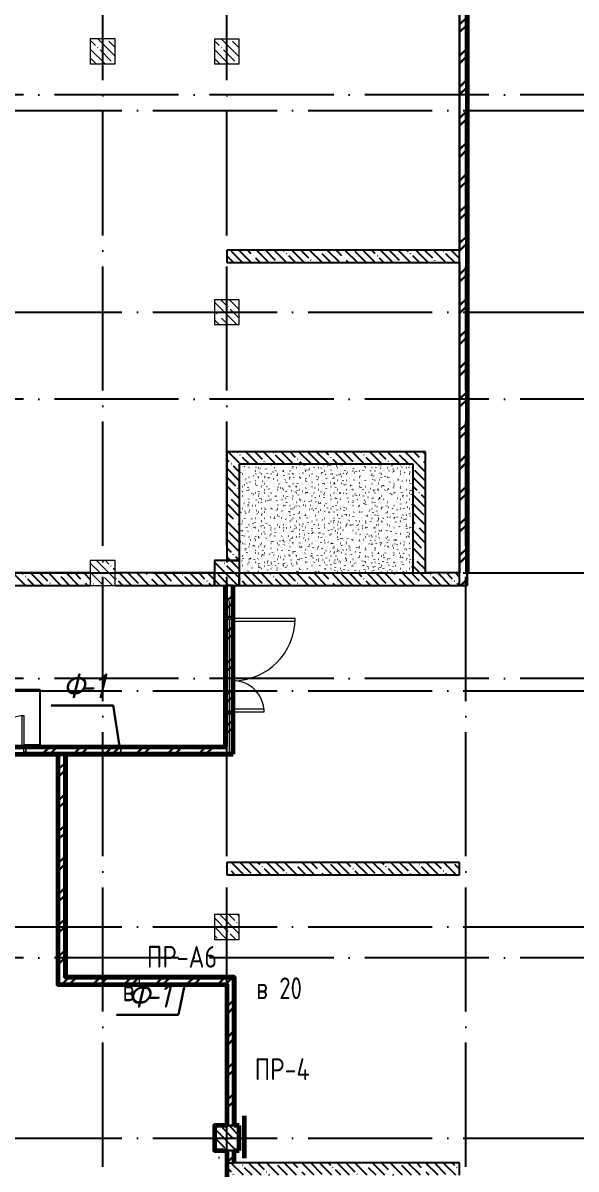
# Model space of a CAD drawing. Header units: millimetres. Extents: x -592259 to 288321, y -552984 to 293768.
# Drawn here: x 144213 to 153125, y 133611 to 152070 of the extents above; entities that cross this region are included whole.
import ezdxf

# ---------------------------------------------------------------- set-up
doc = ezdxf.new("R2010")
doc.units = ezdxf.units.MM
doc.linetypes.add('ADSK_Линия сетки', pattern=[2500, 2000, -250, 0, -250])
for name, color, linetype, lineweight in [('0) Расчет', 250, 'Continuous', 60), ('0.2) Кирпич', 30, 'Continuous', 30), ('2.1)Фарх 2 выполн.', 160, 'Continuous', 30), ('3) Перемычки готовы', 3, 'Continuous', 30), ('4.1.3) Штук  3.1 вып по кирп подвал.', 6, 'Continuous', 60), ('5.2) ЧН-25 подвал 3.1 вып', 160, 'Continuous', 60), ('A-DETL', 250, 'Continuous', 5), ('A-DETL-GENF-1', 250, 'Continuous', 5), ('A-DOOR', 250, 'Continuous', 5), ('A-DOOR-1', 250, 'Continuous', 13), ('A-DOOR-FRAM', 250, 'Continuous', 5), ('A-FLOR-1', 250, 'Continuous', 5), ('A-GENM-1', 250, 'Continuous', 5), ('A-WALL-1', 250, 'Continuous', 50), ('A-WALL-2', 250, 'Continuous', 5), ('A-WALL-3', 250, 'Continuous', 13), ('G-ANNO-SYMB-3', 250, 'Continuous', 9), ('I-WALL-1', 250, 'Continuous', 5), ('S-COLS-1', 250, 'Continuous', 5), ('S-COLS-2', 250, 'Continuous', 5), ('Оси-1', 250, 'ADSK_Линия сетки', 9)]:
    doc.layers.add(name, color=color, linetype=linetype, lineweight=lineweight)
doc.styles.add('GOST Common_2', font='', dxfattribs={"width": 0.8, "height": 350})
doc.styles.add('ISOCPEUR_I', font='isocpeui.ttf', dxfattribs={"width": 0.9, "height": 12.5})
doc.styles.add('ISOCPEUR_I_1', font='ГОСТ тип А.ttf', dxfattribs={"height": 2500})
doc.styles.get('GOST Common_2').set_extended_font_data('GOST Common')
pattern_1 = [(135, (10997.54, 114885.93), (-142.5612, -142.5612), []), (135, (11140.1, 114885.93), (-142.5612, -142.5612), [252.016, -50.403, 3.353, -47.05])]
pattern_2 = [(45, (10997.54, 114885.93), (-251.4472, 251.4472), []), (45, (10997.54, 115266.93), (-251.4472, 251.4472), [])]

# ---------------------------------------------------------------- blocks, each defined once
blk = doc.blocks.new('Дверь_СКБ_2Ст - СОШ_Дв_1570_1550_x2100h _пр_ завертка-35617996-АР1_Кладочный план подвала_ Блок 2_ 3')
at = {"layer": 'A-DOOR'}
h = blk.add_hatch(dxfattribs=at)
h.set_pattern_fill('FP_10', color=256, style=0, pattern_type=2)
h.set_pattern_definition([(135, (1501.41, 124.685), (-14.14214, -14.14214), []), (225, (1501.41, 124.685), (14.14214, -14.14214), [])])
h.paths.add_polyline_path([(797.5, 60), (787.5, 60), (787.5, -60), (797.5, -60)])
at = {"layer": 'A-DOOR-FRAM'}
h = blk.add_hatch(dxfattribs=at)
h.set_pattern_fill('FP_11', color=256, style=0, pattern_type=2)
h.set_pattern_definition([(45, (-621.384, 124.685), (-14.1421, 14.1421), []), (135, (-621.384, 124.685), (-14.1421, -14.1421), [])])
h.paths.add_polyline_path([(-762.5, 60), (-772.5, 60), (-772.5, -60), (-762.5, -60)])
at = {"layer": 'A-DOOR'}
for centre, radius, start, end in [((-737.5, 60), 1000, 0, 90), ((762.5, 60), 500, 90, 180)]:
    blk.add_arc(centre, radius, start, end, dxfattribs=at)
at = {"layer": 'A-DOOR-1'}
for p, q in [((-737.5, 1060), (-737.5, 60)), ((-697.5, 1060), (-737.5, 1060)), ((-697.5, 60), (-697.5, 1060)), ((762.5, 560), (722.5, 560)), ((722.5, 560), (722.5, 60)), ((762.5, 60), (762.5, 560)), ((-737.5, 60), (-697.5, 60)), ((722.5, 60), (762.5, 60))]:
    blk.add_line(p, q, dxfattribs=at)
at = {"layer": 'A-DOOR-FRAM'}
for p, q in [((-747.5, 68), (-817.5, 68)), ((-817.5, 68), (-817.5, 60)), ((-817.5, 60), (-747.5, 60)), ((-762.5, 60), (-772.5, 60)), ((-772.5, 60), (-772.5, -60)), ((-737.5, 60), (-762.5, 60)), ((-762.5, 60), (-762.5, -20)), ((-762.5, -60), (-762.5, 60)), ((-747.5, 60), (-747.5, 68)), ((-737.5, 20), (-737.5, 60)), ((-727.5, 20), (-737.5, 20)), ((-727.5, -20), (-727.5, 20)), ((762.5, 20), (752.5, 20)), ((752.5, 20), (752.5, -20)), ((762.5, 60), (762.5, 20)), ((787.5, 60), (762.5, 60)), ((842.5, 68), (772.5, 68)), ((772.5, 68), (772.5, 60)), ((772.5, 60), (842.5, 60)), ((787.5, -20), (787.5, 60)), ((797.5, 60), (787.5, 60)), ((787.5, 60), (787.5, -60)), ((797.5, -60), (797.5, 60)), ((842.5, 60), (842.5, 68)), ((-747.5, -60), (-817.5, -60)), ((-817.5, -60), (-817.5, -68)), ((-817.5, -68), (-747.5, -68)), ((-772.5, -60), (-762.5, -60)), ((-762.5, -20), (-727.5, -20)), ((-747.5, -20), (-762.5, -20)), ((-762.5, -20), (-762.5, -60)), ((-762.5, -60), (-747.5, -60)), ((-747.5, -60), (-747.5, -20)), ((-747.5, -68), (-747.5, -60)), ((752.5, -20), (787.5, -20)), ((787.5, -20), (772.5, -20)), ((772.5, -20), (772.5, -60)), ((772.5, -60), (787.5, -60)), ((842.5, -60), (772.5, -60)), ((772.5, -60), (772.5, -68)), ((772.5, -68), (842.5, -68)), ((787.5, -60), (787.5, -20)), ((787.5, -60), (797.5, -60)), ((842.5, -68), (842.5, -60))]:
    blk.add_line(p, q, dxfattribs=at)
blk = doc.blocks.new('BSC_Колонна _Прямоугольная - 400x400-V10-АР1_Кладочный план подвала_ Блок 2_ 3')
at = {"layer": 'S-COLS-2'}
h = blk.add_hatch(dxfattribs=at)
h.set_pattern_fill('FP_22', color=256, style=0, pattern_type=2)
h.set_pattern_definition([(135, (-136500, -36724.94), (-142.5612, -142.5612), []), (135, (-136357.44, -36724.94), (-142.5612, -142.5612), [252.016, -50.403, 3.353, -47.05])])
h.paths.add_polyline_path([(-200, -200), (200, -200), (200, 200), (-200, 200)])
at = {"layer": 'S-COLS-1'}
for p, q in [((200, 200), (-200, 200)), ((-200, 200), (-200, -200)), ((200, -200), (200, 200)), ((-200, -200), (200, -200))]:
    blk.add_line(p, q, dxfattribs=at)
blk = doc.blocks.new('BSC_Колонна _Прямоугольная - 400x400-V31-АР1_Кладочный план подвала_ Блок 2_ 3')
at = {"layer": 'S-COLS-2'}
h = blk.add_hatch(dxfattribs=at)
h.set_pattern_fill('FP_43', color=256, style=0, pattern_type=2)
h.set_pattern_definition([(135, (-136500, -32525), (-142.5612, -142.5612), []), (135, (-136357.44, -32525), (-142.5612, -142.5612), [252.016, -50.403, 3.353, -47.05])])
h.paths.add_polyline_path([(-200, -200), (200, -200), (200, 200), (-200, 200)])
at = {"layer": 'S-COLS-1'}
for p, q in [((200, 200), (-200, 200)), ((-200, 200), (-200, -200)), ((200, -200), (200, 200)), ((-200, -200), (200, -200))]:
    blk.add_line(p, q, dxfattribs=at)
blk = doc.blocks.new('BSC_Колонна _Прямоугольная - 400x400-V39-АР1_Кладочный план подвала_ Блок 2_ 3')
at = {"layer": 'S-COLS-2'}
h = blk.add_hatch(dxfattribs=at)
h.set_pattern_fill('FP_51', color=256, style=0, pattern_type=2)
h.set_pattern_definition([(135, (-136500, -22625), (-142.5612, -142.5612), []), (135, (-136357.44, -22625), (-142.5612, -142.5612), [252.016, -50.403, 3.353, -47.05])])
h.paths.add_polyline_path([(-200, -200), (200, -200), (200, 200), (-200, 200)])
at = {"layer": 'S-COLS-1'}
for p, q in [((200, 200), (-200, 200)), ((-200, 200), (-200, -200)), ((200, -200), (200, 200)), ((-200, -200), (200, -200))]:
    blk.add_line(p, q, dxfattribs=at)
blk = doc.blocks.new('BSC_Колонна _Прямоугольная - 400x400-V75-АР1_Кладочный план подвала_ Блок 2_ 3')
at = {"layer": 'S-COLS-2'}
h = blk.add_hatch(dxfattribs=at)
h.set_pattern_fill('FP_87', color=256, style=0, pattern_type=2)
h.set_pattern_definition([(135, (-134500, -28325), (-142.5612, -142.5612), []), (135, (-134357.44, -28325), (-142.5612, -142.5612), [252.016, -50.403, 3.353, -47.05])])
h.paths.add_polyline_path([(-200, -200), (200, -200), (200, 200), (-200, 200)])
at = {"layer": 'S-COLS-1'}
for p, q in [((200, 200), (-200, 200)), ((-200, 200), (-200, -200)), ((200, -200), (200, 200)), ((-200, -200), (200, -200))]:
    blk.add_line(p, q, dxfattribs=at)
blk = doc.blocks.new('BSC_Колонна _Прямоугольная - 400x400-V76-АР1_Кладочный план подвала_ Блок 2_ 3')
at = {"layer": 'S-COLS-2'}
h = blk.add_hatch(dxfattribs=at)
h.set_pattern_fill('FP_88', color=256, style=0, pattern_type=2)
h.set_pattern_definition([(135, (-134500, -36725.02), (-142.5612, -142.5612), []), (135, (-134357.44, -36725.02), (-142.5612, -142.5612), [252.016, -50.403, 3.353, -47.05])])
h.paths.add_polyline_path([(-200, -200), (200, -200), (200, 200), (-200, 200)])
at = {"layer": 'S-COLS-1'}
for p, q in [((200, 200), (-200, 200)), ((-200, 200), (-200, -200)), ((200, -200), (200, 200)), ((-200, -200), (200, -200))]:
    blk.add_line(p, q, dxfattribs=at)
blk = doc.blocks.new('Ом_Перемычка из уголков - A1-0_79-32788947-АР1_Кладочный план подвала_ Блок 2_ 3')
at = {"layer": 'A-GENM-1'}
blk.add_line((-520, 0), (770, 0), dxfattribs=at)
blk = doc.blocks.new('Ом_Перемычка из уголков - A1-1_57 63x100x6-34134793-АР1_Кладочный план подвала_ Блок 2_ 3')
at = {"layer": 'A-GENM-1'}
for p, q in [((-910, 0), (-660, 0)), ((-615, 0), (865, 0)), ((910, 0), (1160, 0))]:
    blk.add_line(p, q, dxfattribs=at)
blk = doc.blocks.new('ADSK_КолоннаНесущая_Швеллер_Гнутый_ГОСТ 8278-83 - 140х60х5_таб_1-32331390-АР1_Кладочный план подвала_ Блок 2_ 3')
at = {"layer": 'S-COLS-1'}
for p, q in [((-16.2, 58), (-16.2, -58)), ((-11.2, -58), (-11.2, 58)), ((43.8, 70), (-4.2, 70)), ((-4.2, 65), (43.8, 65)), ((43.8, 65), (43.8, 70)), ((43.8, -65), (-4.2, -65)), ((-4.2, -70), (43.8, -70)), ((43.8, -70), (43.8, -65))]:
    blk.add_line(p, q, dxfattribs=at)
for centre, radius, start, end in [((-4.2, 58), 12, 90, 180), ((-4.2, 58), 7, 90, 180), ((-4.2, -58), 12, 180, 270), ((-4.2, -58), 7, 180, 270)]:
    blk.add_arc(centre, radius, start, end, dxfattribs=at)

msp = doc.modelspace()

# ---------------------------------------------------------------- hatches: boundary and pattern name
at = {"layer": '0.2) Кирпич'}
h = msp.add_hatch(dxfattribs=at)
h.set_pattern_fill('FP_2', color=256, style=0, pattern_type=2)
h.set_pattern_definition(pattern_2)
h.paths.add_polyline_path([(151247.5374, 143010.9262), (151367.5374, 143010.9262), (151367.5374, 157385.9267), (151247.5374, 157385.9267), (151247.5374, 143210.9262)])
h = msp.add_hatch(dxfattribs=at)
h.set_pattern_fill('FP_2', color=256, style=0, pattern_type=2)
h.set_pattern_definition(pattern_2)
h.paths.add_polyline_path([(147597.5374, 140410.9271), (147597.5374, 142510.9262), (147477.5374, 142510.9262), (147477.5374, 140410.9271)])
h.paths.add_polyline_path([(147597.5374, 142510.9262), (147597.5374, 143010.9262), (147477.5374, 143010.9262), (147477.5374, 142510.9262)])
h = msp.add_hatch(dxfattribs=at)
h.set_pattern_fill('FP_2', color=256, style=0, pattern_type=2)
h.set_pattern_definition(pattern_2)
h.paths.add_polyline_path([(144267.5374, 140290.9271), (147597.5374, 140290.9271), (147597.5374, 140410.9271), (144267.5374, 140410.9271)])
h.paths.add_polyline_path([(142697.5374, 140290.9271), (142697.5374, 140410.9271), (127827.538, 140410.9271), (127827.538, 140290.9271), (142652.5374, 140290.9271)])
h.paths.add_polyline_path([(126257.538, 140290.9271), (126257.538, 140410.9271), (124847.538, 140410.9271), (124847.538, 140290.9271), (126212.538, 140290.9271)])
h = msp.add_hatch(dxfattribs=at)
h.set_pattern_fill('FP_2', color=256, style=0, pattern_type=2)
h.set_pattern_definition(pattern_2)
h.paths.add_polyline_path([(144897.5374, 136580.9271), (144897.5374, 140290.9271), (144777.5374, 140290.9271), (144777.5374, 136580.9271)])
h = msp.add_hatch(dxfattribs=at)
h.set_pattern_fill('FP_2', color=256, style=0, pattern_type=2)
h.set_pattern_definition(pattern_2)
h.paths.add_polyline_path([(147497.5374, 136580.9271), (147497.5374, 136700.9271), (144897.5374, 136700.9271), (144897.5374, 136580.9271), (146194.2262, 136580.9271)])
h = msp.add_hatch(dxfattribs=at)
h.set_pattern_fill('FP_2', color=256, style=0, pattern_type=2)
h.set_pattern_definition(pattern_2)
h.paths.add_polyline_path([(147617.5374, 133710.9262), (147617.5374, 133910.9267), (147497.5374, 133910.9267), (147497.5374, 133710.9262)])
h.paths.add_polyline_path([(147497.5374, 134310.9267), (147617.5374, 134310.9267), (147617.5374, 136700.9271), (147497.5374, 136700.9271), (147497.5374, 134419.608)])
at = {"layer": 'A-DETL-GENF-1', "lineweight": -2}
h = msp.add_hatch(dxfattribs=at)
h.set_pattern_fill('FP_123', color=256, style=0, pattern_type=2)
h.set_pattern_definition([(0, (10997.537, 114885.926), (203.2, 50.8), [3.353, -149.047, 3.353, -149.047, -812.8]), (0, (10997.537, 114885.926), (203.2, 50.8), [-304.8, 3.353, -301.447, 3.353, -149.047, -355.6]), (0, (10997.537, 114885.926), (203.2, 50.8), [-762, 3.353, -98.247, 3.353, -250.647]), (120, (11073.737, 114911.326), (-145.59409, 150.576362), [3.353, -149.047, 3.353, -149.047, -812.8]), (120, (11073.737, 114911.326), (-145.59409, 150.576362), [-304.8, 3.353, -301.447, 3.353, -149.047, -355.6]), (120, (11073.737, 114911.326), (-145.59409, 150.576362), [-762, 3.353, -98.247, 3.353, -250.647]), (240, (11099.137, 115012.926), (-57.60591, -201.376362), [3.353, -149.047, 3.353, -149.047, -812.8]), (240, (11099.137, 115012.926), (-57.60591, -201.376362), [-304.8, 3.353, -301.447, 3.353, -149.047, -355.6]), (240, (11099.137, 115012.926), (-57.60591, -201.376362), [-762, 3.353, -98.247, 3.353, -250.647])])
h.paths.add_polyline_path([(147697.5374, 143210.9266), (150497.5374, 143210.9266), (150497.5374, 144960.9266), (147697.5374, 144960.9266)])
at = {"layer": 'I-WALL-1', "lineweight": -2}
h = msp.add_hatch(dxfattribs=at)
h.set_pattern_fill('FP_1', color=256, style=0, pattern_type=2)
h.set_pattern_definition(pattern_1)
h.paths.add_polyline_path([(151247.5374, 148210.894), (151247.5374, 148410.894), (147497.5374, 148410.894), (147497.5374, 148210.894), (148887.4224, 148210.894)])
h = msp.add_hatch(dxfattribs=at)
h.set_pattern_fill('FP_1', color=256, style=0, pattern_type=2)
h.set_pattern_definition(pattern_1)
h.paths.add_polyline_path([(150497.5374, 144960.9266), (150697.5374, 144960.9266), (150697.5374, 145160.9266), (147497.5374, 145160.9266), (147497.5374, 144960.9266), (148887.4224, 144960.9266)])
h = msp.add_hatch(dxfattribs=at)
h.set_pattern_fill('FP_1', color=256, style=0, pattern_type=2)
h.set_pattern_definition(pattern_1)
h.paths.add_polyline_path([(147697.5374, 143410.9266), (147697.5374, 144960.9266), (147497.5374, 144960.9266), (147497.5374, 143410.9266)])
h = msp.add_hatch(dxfattribs=at)
h.set_pattern_fill('FP_1', color=256, style=0, pattern_type=2)
h.set_pattern_definition(pattern_1)
h.paths.add_polyline_path([(150497.5374, 143210.9266), (150697.5374, 143210.9266), (150697.5374, 144960.9266), (150497.5374, 144960.9266)])
h = msp.add_hatch(dxfattribs=at)
h.set_pattern_fill('FP_1', color=256, style=0, pattern_type=2)
h.set_pattern_definition(pattern_1)
h.paths.add_polyline_path([(141947.5374, 143010.9262), (145297.5256, 143010.9266), (145297.5256, 143210.9262), (141947.5384, 143210.9262)])
h = msp.add_hatch(dxfattribs=at)
h.set_pattern_fill('FP_1', color=256, style=0, pattern_type=2)
h.set_pattern_definition(pattern_1)
h.paths.add_polyline_path([(147297.5374, 143010.9262), (147297.5374, 143210.9262), (145697.5386, 143210.9262), (145697.5386, 143010.9266)])
h = msp.add_hatch(dxfattribs=at)
h.set_pattern_fill('FP_1', color=256, style=0, pattern_type=2)
h.set_pattern_definition(pattern_1)
h.paths.add_polyline_path([(150497.5374, 143010.9262), (151247.5374, 143010.9262), (151247.5374, 143210.9262), (147697.5374, 143210.9262), (147697.5374, 143010.9262), (148887.4224, 143010.9262)])
h = msp.add_hatch(dxfattribs=at)
h.set_pattern_fill('FP_1', color=256, style=0, pattern_type=2)
h.set_pattern_definition(pattern_1)
h.paths.add_polyline_path([(151247.5155, 138350.9262), (151247.5155, 138550.9262), (147497.5374, 138550.9262), (147497.5374, 138350.9262), (148887.4224, 138350.9262)])
h = msp.add_hatch(dxfattribs=at)
h.set_pattern_fill('FP_1', color=256, style=0, pattern_type=2)
h.set_pattern_definition(pattern_1)
h.paths.add_polyline_path([(151247.5374, 133510.9262), (151247.5374, 133710.9262), (147497.5374, 133710.9262), (147497.5374, 133510.9262), (148887.4224, 133510.9262)])
at = {"layer": 'S-COLS-2', "lineweight": -2}
h = msp.add_hatch(dxfattribs=at)
h.set_pattern_fill('FP_1', color=256, style=0, pattern_type=2)
h.set_pattern_definition(pattern_1)
h.paths.add_polyline_path([(147297.5384, 143010.9266), (147697.5384, 143010.9266), (147697.5374, 143410.9266), (147297.5384, 143410.9266)])
h = msp.add_hatch(dxfattribs=at)
h.set_pattern_fill('FP_1', color=256, style=0, pattern_type=2)
h.set_pattern_definition(pattern_1)
h.paths.add_polyline_path([(147297.5384, 133910.9267), (147697.5384, 133910.9267), (147697.5384, 134310.9267), (147297.5384, 134310.9267)])

# ---------------------------------------------------------------- linework, layer by layer
at = {"layer": '0) Расчет'}
for points in [[(151367.5374, 157385.9267), (151367.5374, 143202.7257)], [(147477.5374, 143010.9266), (147477.5374, 140410.9271)], [(147597.5374, 140290.9271), (144267.5374, 140290.9271)], [(144897.5374, 140290.9271), (144897.5374, 136700.9271), (147617.5374, 136700.9271), (147617.5374, 134310.9267)], [(147617.5374, 133710.9262), (147617.5374, 133910.9267)]]:
    msp.add_lwpolyline(points, dxfattribs=at)
at = {"layer": '0.2) Кирпич'}
for p, q in [((151247.5374, 157385.9267), (151247.5374, 148410.894)), ((151367.5374, 143010.9262), (151367.5374, 157385.9267)), ((151247.5374, 148210.894), (151247.5374, 143210.9262)), ((147477.5374, 140410.9271), (147477.5374, 143010.9266)), ((147597.5374, 140290.9271), (147597.5374, 143010.9262)), ((147477.5374, 140895.9262), (147477.5374, 140410.9271)), ((147477.5374, 140410.9271), (144312.5374, 140410.9271)), ((144777.5374, 140290.9271), (144777.5374, 136580.9271)), ((144897.5374, 140290.9271), (147597.5374, 140290.9271)), ((144897.5374, 136700.9271), (144897.5374, 140290.9271)), ((147617.5374, 136700.9271), (144897.5374, 136700.9271)), ((147617.5374, 134310.9267), (147617.5374, 136700.9271)), ((144777.5374, 136580.9271), (147497.5374, 136580.9271)), ((147497.5374, 136580.9271), (147497.5374, 134310.9267)), ((147497.5374, 133910.9267), (147497.5374, 133710.9262)), ((147617.5374, 133710.9262), (147617.5374, 133910.9267))]:
    msp.add_line(p, q, dxfattribs=at)
at = {"layer": '2.1)Фарх 2 выполн.'}
for p, q in [((144668.1714, 141076.4857), (145668.1714, 141076.4857)), ((145766.3192, 140419.2405), (145668.1714, 141079.6296)), ((146816.3186, 136566.4365), (146718.1708, 136097.7421)), ((145718.1708, 136094.5983), (146718.1708, 136094.5983))]:
    msp.add_line(p, q, dxfattribs=at)
at = {"layer": '4.1.3) Штук  3.1 вып по кирп подвал.'}
for p, q in [((147477.5374, 140410.9271), (147477.5374, 143010.9262)), ((147597.5374, 140290.9271), (147597.5374, 143010.9262)), ((124847.538, 140410.9271), (147477.5374, 140410.9271)), ((144897.5374, 136700.9271), (144897.5374, 140290.9271)), ((144897.5374, 140290.9271), (147597.5374, 140290.9271)), ((147617.5374, 136700.9271), (144897.5374, 136700.9271)), ((147617.5374, 134310.9267), (147617.5374, 136700.9271)), ((147617.5374, 133710.9262), (147617.5374, 133910.9267))]:
    msp.add_line(p, q, dxfattribs=at)
at = {"layer": '4.1.3) Штук  3.1 вып по кирп подвал.', "color": 3}
for p, q in [((147697.5384, 134310.9267), (147617.5374, 134310.9267)), ((147697.5384, 133910.9267), (147697.5384, 134310.9267)), ((147617.5374, 133910.9267), (147697.5384, 133910.9267))]:
    msp.add_line(p, q, dxfattribs=at)
at = {"layer": '4.1.3) Штук  3.1 вып по кирп подвал.', "color": 2}
msp.add_lwpolyline([(147784.5632, 133789.0925), (147784.5632, 134468.2688)], dxfattribs=at)
at = {"layer": '5.2) ЧН-25 подвал 3.1 вып'}
msp.add_lwpolyline([(132117.5374, 140290.9271), (144777.5374, 140290.9271), (144777.5374, 136580.9271), (147497.5374, 136580.9271), (147497.5374, 134310.9267), (147297.5384, 134310.9267), (147297.5384, 133910.9267), (147497.5374, 133910.9267), (147497.5384, 131010.9262)], dxfattribs=at)
at = {"layer": 'A-DETL', "lineweight": -2}
for p, q in [((147697.5374, 144960.9266), (147697.5374, 143210.9266)), ((150497.5374, 144960.9266), (147697.5374, 144960.9266)), ((150497.5374, 143210.9266), (150497.5374, 144960.9266)), ((147697.5374, 143210.9266), (150497.5374, 143210.9266))]:
    msp.add_line(p, q, dxfattribs=at)
at = {"layer": 'A-FLOR-1', "lineweight": -2}
for p, q in [((142772.5374, 141335.9271), (144482.5374, 141335.9271)), ((144482.5374, 141335.9271), (144482.5374, 140435.9271)), ((144482.5374, 140435.9271), (144232.5374, 140435.9271))]:
    msp.add_line(p, q, dxfattribs=at)
at = {"layer": 'A-WALL-1', "lineweight": -2}
for p, q in [((151247.5374, 148410.894), (147497.5374, 148410.894)), ((147497.5374, 148410.894), (147497.5374, 148210.894)), ((147497.5374, 148210.894), (151247.5374, 148210.894)), ((150697.5374, 145160.9266), (147497.5374, 145160.9266)), ((147497.5374, 145160.9266), (147497.5374, 143410.9266)), ((150697.5374, 143210.9262), (150697.5374, 145160.9266)), ((145297.5256, 143210.9262), (141947.5384, 143210.9262)), ((147297.5374, 143210.9262), (145697.5386, 143210.9262)), ((147297.5374, 143010.9262), (147297.5374, 143210.9262)), ((147697.5374, 143210.9262), (147697.5374, 143010.9262)), ((151247.5374, 143210.9262), (150697.5374, 143210.9262)), ((141947.5384, 143010.9262), (145297.5256, 143010.9262)), ((145697.5386, 143010.9262), (147297.5374, 143010.9262)), ((147697.5374, 143010.9262), (151247.5374, 143010.9262)), ((151247.5155, 138550.9262), (147497.5374, 138550.9262)), ((147497.5374, 138550.9262), (147497.5374, 138350.9262)), ((151247.5155, 138350.9262), (151247.5155, 138550.9262)), ((147497.5374, 138350.9262), (151247.5155, 138350.9262)), ((147497.5374, 133710.9262), (147497.5374, 133510.9262)), ((151247.5374, 133710.9262), (147617.5374, 133710.9262)), ((151247.5374, 133510.9262), (151247.5374, 133710.9262))]:
    msp.add_line(p, q, dxfattribs=at)
at = {"layer": 'A-WALL-2', "lineweight": -2}
for p, q in [((151247.5374, 148210.894), (151247.5374, 148410.894)), ((147497.5374, 143410.9266), (147697.5374, 143410.9266)), ((151247.5374, 143010.9262), (151247.5374, 143210.9262)), ((147497.5374, 134310.9267), (147617.5374, 134310.9267)), ((147617.5374, 133910.9267), (147497.5374, 133910.9267)), ((147497.5374, 133710.9262), (147617.5374, 133710.9262))]:
    msp.add_line(p, q, dxfattribs=at)
at = {"layer": 'A-WALL-3', "lineweight": -2}
for p, q in [((147597.5374, 143010.9262), (147477.5374, 143010.9262)), ((147477.5374, 143010.9262), (147477.5374, 142555.9262)), ((147597.5374, 142555.9262), (147597.5374, 143010.9262)), ((151247.5374, 143010.9262), (151367.5374, 143010.9262)), ((144312.5374, 140290.9271), (144777.5374, 140290.9271))]:
    msp.add_line(p, q, dxfattribs=at)
at = {"layer": 'I-WALL-1', "lineweight": -2}
for p, q in [((147477.5374, 140965.9262), (147477.5374, 142485.9262)), ((147597.5374, 142435.9262), (147597.5374, 141015.9262)), ((144242.5374, 140290.9271), (142722.5374, 140290.9271)), ((147377.5374, 133790.9267), (147362.5374, 133790.9267))]:
    msp.add_line(p, q, dxfattribs=at)
at = {"layer": 'S-COLS-1', "lineweight": -2}
for p, q in [((147497.5374, 143410.9266), (147297.5384, 143410.9266)), ((147297.5384, 143410.9266), (147297.5384, 143010.9266)), ((147697.5374, 143410.9266), (147497.5374, 143410.9266)), ((147697.5384, 143010.9266), (147697.5384, 143210.9266)), ((147297.5384, 143010.9266), (147697.5384, 143010.9266)), ((147497.5374, 134310.9267), (147297.5384, 134310.9267)), ((147297.5384, 134310.9267), (147297.5384, 133910.9267)), ((147617.5374, 134310.9267), (147497.5374, 134310.9267)), ((147697.5384, 134310.9267), (147617.5374, 134310.9267)), ((147697.5384, 133910.9267), (147697.5384, 134310.9267)), ((147297.5384, 133910.9267), (147497.5374, 133910.9267)), ((147497.5374, 133910.9267), (147617.5374, 133910.9267)), ((147617.5374, 133910.9267), (147697.5384, 133910.9267))]:
    msp.add_line(p, q, dxfattribs=at)
at = {"layer": 'Оси-1', "lineweight": -2}
for p, q in [((145497.5386, 111147.0856), (145497.5386, 176087.9307)), ((147497.5384, 111147.0862), (147497.5384, 176087.9307)), ((151347.5384, 111147.0862), (151347.5384, 176087.9307)), ((166722.1084, 150911.0771), (110317.5374, 150911.0771)), ((76304.6994, 150660.9262), (165452.1084, 150660.9262)), ((76304.6994, 147410.9266), (166722.1084, 147410.9266)), ((166722.1084, 146011.0455), (110317.5374, 146011.0455)), ((76304.6994, 143210.9266), (166722.1084, 143210.9266)), ((166722.1084, 141511.0455), (110317.5374, 141511.0455)), ((76304.6994, 141310.9262), (165452.1084, 141310.9262)), ((76304.6994, 137510.9262), (165452.1084, 137510.9262)), ((166722.1084, 137011.0455), (110317.5374, 137011.0455)), ((76304.6994, 134110.9262), (166722.1084, 134110.9262))]:
    msp.add_line(p, q, dxfattribs=at)

# ---------------------------------------------------------------- block references
at = {"layer": 'A-DOOR', "lineweight": -2, "rotation": 270}
msp.add_blockref('Дверь_СКБ_2Ст - СОШ_Дв_1570_1550_x2100h _пр_ завертка-35617996-АР1_Кладочный план подвала_ Блок 2_ 3', (147537.5374, 141738.4262), dxfattribs=at)
at = {"layer": 'A-DOOR', "lineweight": -2}
msp.add_blockref('Дверь_СКБ_2Ст - СОШ_Дв_1570_1550_x2100h _пр_ завертка-35617996-АР1_Кладочный план подвала_ Блок 2_ 3', (143470.0374, 140350.9271), dxfattribs=at)
at = {"layer": 'A-GENM-1', "lineweight": -2, "rotation": 270}
for name, p in [('Ом_Перемычка из уголков - A1-1_57 63x100x6-34134793-АР1_Кладочный план подвала_ Блок 2_ 3', (147537.5374, 141850.9262)), ('Ом_Перемычка из уголков - A1-0_79-32788947-АР1_Кладочный план подвала_ Блок 2_ 3', (147537.5374, 141060.9262))]:
    msp.add_blockref(name, p, dxfattribs=at)
at = {"layer": 'S-COLS-1', "lineweight": -2}
for name, p in [('BSC_Колонна _Прямоугольная - 400x400-V76-АР1_Кладочный план подвала_ Блок 2_ 3', (145497.5386, 151610.9492)), ('BSC_Колонна _Прямоугольная - 400x400-V10-АР1_Кладочный план подвала_ Блок 2_ 3', (147497.5384, 151610.8665)), ('BSC_Колонна _Прямоугольная - 400x400-V31-АР1_Кладочный план подвала_ Блок 2_ 3', (147497.5384, 147410.9262)), ('BSC_Колонна _Прямоугольная - 400x400-V75-АР1_Кладочный план подвала_ Блок 2_ 3', (145497.5386, 143210.9266)), ('BSC_Колонна _Прямоугольная - 400x400-V39-АР1_Кладочный план подвала_ Блок 2_ 3', (147497.5384, 137510.9262))]:
    msp.add_blockref(name, p, dxfattribs=at)
at = {"layer": 'S-COLS-1', "lineweight": -2, "rotation": 180}
for p in [(145776.338, 140350.9271), (146076.3374, 136640.9271)]:
    msp.add_blockref('ADSK_КолоннаНесущая_Швеллер_Гнутый_ГОСТ 8278-83 - 140х60х5_таб_1-32331390-АР1_Кладочный план подвала_ Блок 2_ 3', p, dxfattribs=at)

# ---------------------------------------------------------------- texts
at = {"layer": '2.1)Фарх 2 выполн.', "lineweight": -2, "char_height": 400, "attachment_point": 1, "style": 'ISOCPEUR_I'}
for s, insert, width in [('\\fISOCPEUR|b0|i1|c204|p34|;Ф', (144850.1517, 141592.5939), 312.658125), ('-1', (145108.1204, 141592.5939), 384.81)]:
    msp.add_mtext(s, dxfattribs=dict(at, insert=insert, width=width))
at = {"layer": '2.1)Фарх 2 выполн.', "char_height": 400, "attachment_point": 1, "style": 'ISOCPEUR_I'}
for s, insert, width in [('\\fISOCPEUR|b0|i1|c204|p34|;Ф', (145900.1511, 136610.7065), 312.658125), ('-1', (146158.1198, 136610.7065), 384.81)]:
    msp.add_mtext(s, dxfattribs=dict(at, insert=insert, width=width))
at = {"layer": '3) Перемычки готовы', "char_height": 350, "width": 333.502, "attachment_point": 1, "style": 'ISOCPEUR_I_1'}
for s, insert in [('ПР-А6', (146209.3503, 137204.0119)), ('ПР-4', (147946.5752, 135394.5072))]:
    msp.add_mtext(s, dxfattribs=dict(at, insert=insert))
at = {"layer": 'G-ANNO-SYMB-3', "lineweight": -2, "char_height": 350, "attachment_point": 1, "style": 'GOST Common_2'}
for s, insert, width in [(' 20', (148172.8468, 136697.8676), 602.869), ('\\fGOST Common|b0|i0|c204|p34|;\\W.8;в', (145820.4824, 136663.0684), 243.713), ('\\fGOST Common|b0|i0|c204|p34|;\\W.8;в', (147971.7635, 136697.8676), 243.713)]:
    msp.add_mtext(s, dxfattribs=dict(at, insert=insert, width=width))

doc.saveas('drawing.dxf')
